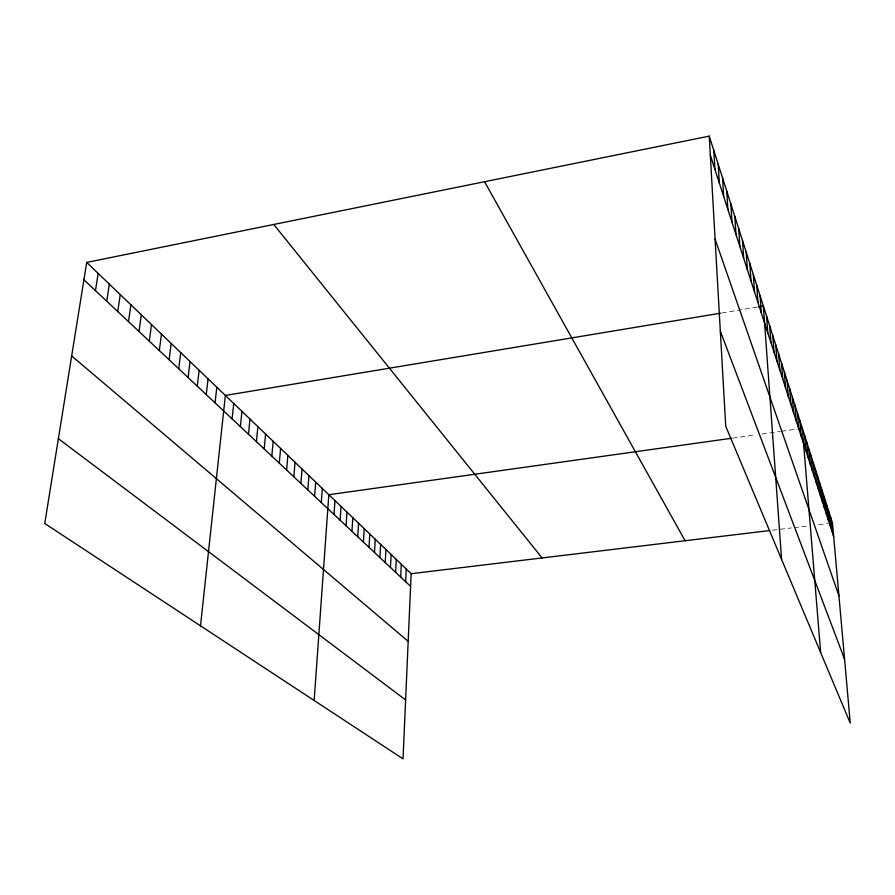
<?xml version="1.0" encoding="UTF-8"?>
<svg xmlns="http://www.w3.org/2000/svg" width="895" height="895" viewBox="0 0 895 895"><rect width="100%" height="100%" fill="white"/><g stroke="black" fill="none" stroke-linecap="round" stroke-linejoin="round"><path stroke-width="0.67" stroke-dasharray="4.47 3.36" d="M721.918 312.959L756.924 307.142M732.658 438.114L755.649 434.892M762.092 433.986L780.183 431.457M781.48 431.267L797.098 429.085M772.463 530.22L791.393 527.938M794.111 527.614L809.114 525.801M818.69 524.649L828.334 523.497"/><path stroke-width="1.34" d="M86.714 262.414L411.152 573.695L403.03 758.87L44.75 523.497L86.714 262.414L709.243 136.13L832.462 522.993L850.25 723.115L725.733 426.266L709.243 136.13M405.681 581.75L406.263 569.007M400.692 577.074L401.296 564.242M395.624 572.308L396.25 559.397M390.466 567.475L391.126 554.475M385.23 562.563L385.913 549.474M379.916 557.563L380.621 544.395M374.502 552.495L375.24 539.237M369.008 547.337L369.769 533.991M363.415 542.09L364.22 528.654M357.731 536.754L358.559 523.239M351.959 531.328L352.82 517.724M346.085 525.812L346.969 512.119M340.1 520.208L341.029 506.413M334.025 514.502L334.987 500.618M314.145 700.483L328.834 494.711L731.383 438.293M321.283 502.542L322.323 488.457M314.615 496.277L315.689 482.103M307.813 489.901L308.932 475.614M300.888 483.401L302.051 469.014M293.828 476.778L295.037 462.279M286.635 470.032L287.888 455.421M279.307 463.151L280.594 448.44M271.823 456.126L273.165 441.313M264.204 448.977L265.591 434.041M256.417 441.671L257.872 426.624M248.486 434.232L249.985 419.061M240.386 426.624L241.941 411.353M232.118 418.871L233.74 403.477M200.502 625.829L225.361 395.433L720.553 313.183M215.069 402.862L216.803 387.233M206.275 394.606L208.065 378.853M197.28 386.17L199.149 370.295M188.095 377.556L190.031 361.546M178.709 368.751L180.723 352.608M169.121 359.745L171.202 343.479M159.31 350.538L161.469 334.137M149.275 341.118L151.512 324.583M139.005 331.486L141.332 314.816M128.5 321.629L130.905 304.826M117.748 311.538L120.243 294.589M106.74 301.201L109.335 284.118M95.463 290.629L98.159 273.4M758.21 306.929L763.368 306.068L781.603 559.464M798.407 428.895L802.323 428.347L820.659 652.567M411.152 573.695L769.767 530.545M829.71 523.329L832.462 522.993M58.376 438.684L405.614 699.935M71.678 355.942L408.187 641.323M83.917 279.788L410.604 586.37M273.769 224.466L542.101 557.943M484.553 181.707L685.1 540.725M720.33 331.172L844.567 659.19M715.105 239.178L838.939 595.824M710.328 155.193L833.67 536.62M830.694 517.433L831.902 531.149M828.893 511.783L830.101 525.589M827.058 506.033L828.278 519.928M825.19 500.171L826.409 514.178M823.299 494.219L824.519 508.315M821.364 488.155L822.594 502.352M819.395 481.991L820.625 496.277M817.403 475.704L818.634 490.102M815.367 469.316L816.598 483.803M813.286 462.793L814.517 477.393M811.172 456.159L812.414 470.871M809.024 449.402L810.255 464.214M806.831 442.522L808.062 457.434M804.594 435.507L805.836 450.532M799.906 420.762L801.137 436.022M797.434 413.02L798.676 428.392M794.917 405.122L796.158 420.616M792.355 397.056L793.585 412.673M789.726 388.822L790.967 404.551M787.052 380.409L788.282 396.272M784.311 371.817L785.553 387.803M781.514 363.046L782.756 379.156M778.661 354.073L779.892 370.306M775.741 344.899L776.972 361.267M772.754 335.513L773.974 352.026M769.7 325.925L770.919 342.561M766.567 316.114L767.787 332.884M760.101 295.786L761.309 312.847M756.745 285.27L757.953 302.465M753.31 274.485L754.519 291.837M749.797 263.443L750.994 280.94M746.195 252.133L747.381 269.775M742.503 240.531L743.678 258.319M738.711 228.639L739.885 246.584M734.829 216.445L735.992 234.546M730.846 203.926L731.998 222.184M726.751 191.083L727.892 209.497M722.545 177.892L723.675 196.464M718.237 164.356L719.345 183.083M713.807 150.438L714.904 169.334"/></g></svg>
